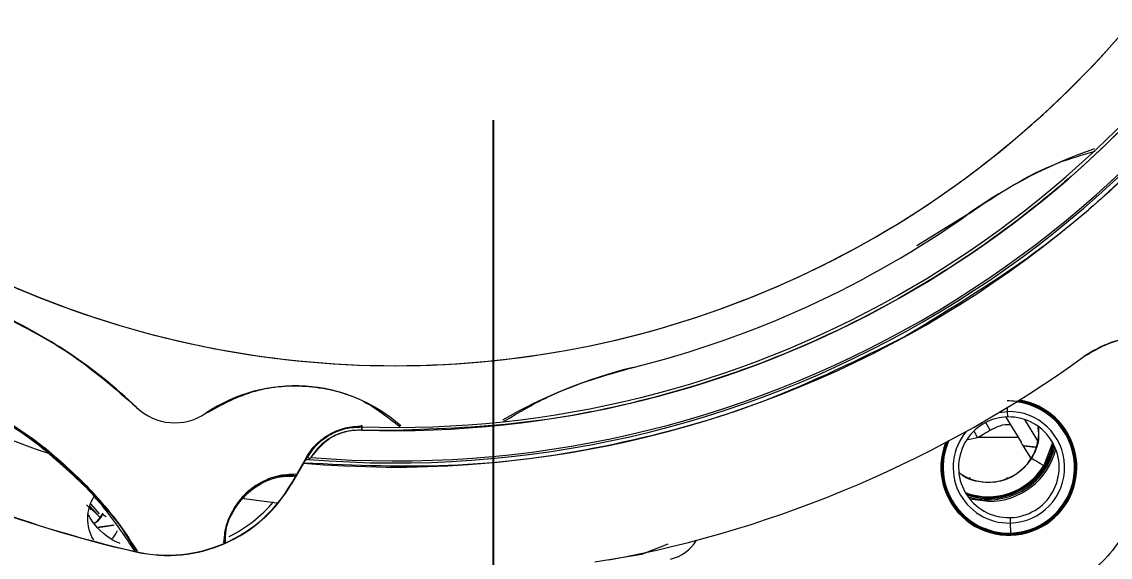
# Model space of a CAD drawing. Header units: millimetres. Extents: x 169 to 14583, y -399 to 10804.
# Drawn here: x 8133 to 8186.2, y 5314.2 to 5340.3 of the extents above; entities that cross this region are included whole.
import ezdxf

# ---------------------------------------------------------------- set-up
doc = ezdxf.new("R2010")
doc.units = ezdxf.units.MM
doc.header["$LTSCALE"] = 35
doc.layers.add('1', color=70, linetype='Continuous')
doc.styles.add('SLDTEXTSTYLE2', font='TXT', dxfattribs={"width": 0.7})
doc.dimstyles.new('SLDDIMSTYLE3', dxfattribs={"dimtxt": 105.988363, "dimasz": 26.25, "dimexe": 0, "dimexo": 0.0625, "dimgap": 26.497091, "dimtad": 1, "dimrnd": 1e-09, "dimzin": 12, "dimdsep": 46, "dimtxsty": 'SLDTEXTSTYLE2', "dimsah": 1, "dimcen": 0.09, "dimadec": 0, "dimazin": 3, "dimtfac": 1, "dimtdec": 3, "dimtofl": 0, "dimtmove": 0, "dimatfit": 3, "dimfxl": 0, "dimfrac": 2, "dimtolj": 1, "dimtzin": 12, "dimarcsym": 0})
doc.dimstyles.new('SLDDIMSTYLE5', dxfattribs={"dimtxt": 105.988363, "dimasz": 26.25, "dimexe": 0, "dimexo": 0.0625, "dimgap": 26.497091, "dimtad": 1, "dimdec": 0, "dimrnd": 1e-09, "dimzin": 12, "dimdsep": 46, "dimtxsty": 'SLDTEXTSTYLE2', "dimsah": 1, "dimcen": 0.09, "dimadec": 0, "dimazin": 3, "dimtfac": 1, "dimtdec": 3, "dimtofl": 0, "dimtmove": 0, "dimatfit": 3, "dimfxl": 0, "dimfrac": 2, "dimtolj": 1, "dimtzin": 12, "dimarcsym": 0})

# ---------------------------------------------------------------- blocks, each defined once
blk = doc.blocks.new('_D_38')
at = {"layer": '1'}
for p, q in [((8156.079, 5335.518), (8156.079, 4480.018)), ((6541.279, 5040.018), (6541.279, 4480.018)), ((7207.029, 4709.487), (7490.329, 4709.487)), ((7490.329, 4547.429), (7207.029, 4547.429)), ((6541.279, 4515.018), (8156.079, 4515.018))]:
    blk.add_line(p, q, dxfattribs=at)
for centre, start, end in [((7207.029, 4628.458), 90, 270), ((7490.329, 4628.458), 270, 90)]:
    blk.add_arc(centre, 81.029, start, end, dxfattribs=at)
for points in [[(6541.279, 4515.018), (6567.529, 4509.768), (6567.529, 4520.268)], [(8156.079, 4515.018), (8129.829, 4520.268), (8129.829, 4509.768)]]:
    blk.add_solid(points, dxfattribs=at)
at = {"layer": '1', "insert": (7207.029, 4686.095), "char_height": 92.6042, "attachment_point": 1, "style": 'SLDTEXTSTYLE2'}
blk.add_mtext('1615', dxfattribs=at)
blk = doc.blocks.new('_D_39')
at = {"layer": '1'}
for p, q in [((10336.279, 5511.018), (11734.619, 5511.018)), ((11699.619, 5511.018), (11699.619, 5088.118)), ((8051.635, 5088.118), (11734.619, 5088.118)), ((11699.619, 5088.118), (11699.619, 4698.415))]:
    blk.add_line(p, q, dxfattribs=at)
for points in [[(11699.619, 5511.018), (11694.369, 5484.768), (11704.869, 5484.768)], [(11699.619, 5088.118), (11704.869, 5114.368), (11694.369, 5114.368)]]:
    blk.add_solid(points, dxfattribs=at)
at = {"layer": '1', "insert": (11580.246, 4698.415), "char_height": 92.6042, "attachment_point": 1, "rotation": 90, "style": 'SLDTEXTSTYLE2'}
blk.add_mtext('423', dxfattribs=at)
blk = doc.blocks.new('_D_42')
at = {"layer": '1'}
for p, q in [((6541.279, 5209.24), (7741.279, 5209.24)), ((7741.279, 5209.24), (8175.501, 5209.24))]:
    blk.add_line(p, q, dxfattribs=at)
for points in [[(6541.279, 5209.24), (6567.529, 5203.99), (6567.529, 5214.49)], [(7741.279, 5209.24), (7715.029, 5214.49), (7715.029, 5203.99)]]:
    blk.add_solid(points, dxfattribs=at)
at = {"layer": '1', "insert": (7892.2, 5328.613), "char_height": 92.6042, "attachment_point": 1, "style": 'SLDTEXTSTYLE2'}
blk.add_mtext('1200', dxfattribs=at)

msp = doc.modelspace()

# ---------------------------------------------------------------- linework, layer by layer
at = {"color": 7, "linetype": 'Continuous', "lineweight": 18}
for p, q in [((8179.341, 5330.961), (8176.781, 5329.375)), ((8180.806, 5321.239), (8181.214, 5321.279)), ((8181.214, 5321.279), (8181.21, 5321.483)), ((8181.221, 5321.014), (8181.214, 5321.279)), ((8180.371, 5320.372), (8180.161, 5320.737)), ((8181.138, 5321.011), (8181.877, 5319.776)), ((8182.044, 5320.893), (8182.684, 5319.846)), ((8149.657, 5320.559), (8149.646, 5320.622)), ((8149.646, 5320.622), (8149.657, 5320.559)), ((8149.651, 5320.375), (8149.656, 5320.529)), ((8149.656, 5320.529), (8149.651, 5320.375)), ((8151.279, 5320.349), (8149.651, 5320.375)), ((8179.753, 5320.018), (8179.598, 5320.293)), ((8179.272, 5319.921), (8179.753, 5320.018)), ((8181.733, 5320.018), (8179.753, 5320.018)), ((8182.352, 5319.015), (8182.001, 5319.588)), ((8182.572, 5319.521), (8182.001, 5319.588)), ((8146.212, 5317.762), (8146.962, 5319.061)), ((8146.961, 5319.06), (8146.212, 5317.762)), ((8146.803, 5318.761), (8146.223, 5317.756)), ((8146.988, 5319.046), (8146.9, 5318.895)), ((8146.9, 5318.895), (8146.987, 5319.045)), ((8146.987, 5319.045), (8146.961, 5319.06)), ((8146.987, 5319.045), (8147.101, 5318.979)), ((8147.101, 5318.979), (8146.987, 5319.045)), ((8147.101, 5318.979), (8147.062, 5318.94)), ((8147.101, 5318.979), (8147.062, 5318.94)), ((8147.101, 5318.979), (8147.158, 5319.033)), ((8179.41, 5318.018), (8179.336, 5318.018)), ((8181.221, 5318.018), (8181.16, 5318.018)), ((8136.093, 5317.765), (8136.062, 5317.734)), ((8146.171, 5317.786), (8146.212, 5317.762)), ((8146.223, 5317.756), (8146.212, 5317.762)), ((8143.77, 5317.042), (8145.505, 5316.827)), ((8180.279, 5316.883), (8179.37, 5317.007)), ((8136.197, 5316.721), (8136.436, 5316.485)), ((8136.85, 5316.112), (8136.339, 5316.621)), ((8136.358, 5316.657), (8136.757, 5316.239)), ((8136.41, 5316.762), (8136.813, 5316.277)), ((8136.997, 5316.311), (8136.969, 5316.262)), ((8136.997, 5316.311), (8136.969, 5316.262)), ((8136.978, 5316.25), (8136.969, 5316.262)), ((8136.978, 5316.25), (8137.012, 5316.309)), ((8137.166, 5316.141), (8136.978, 5316.25)), ((8181.337, 5316.099), (8181.343, 5315.833)), ((8136.773, 5315.622), (8137.502, 5315.722)), ((8137.549, 5315.729), (8136.81, 5315.628)), ((8181.343, 5315.833), (8181.354, 5315.345)), ((8183.112, 5315.786), (8183.087, 5315.825)), ((8181.355, 5315.307), (8181.356, 5315.281)), ((8138.617, 5314.427), (8138.619, 5314.439)), ((8138.629, 5314.479), (8138.619, 5314.439)), ((8163.326, 5314.294), (8161.043, 5313.93)), ((8163.326, 5314.294), (8163.315, 5314.345)), ((8164.611, 5314.798), (8163.326, 5314.294))]:
    msp.add_line(p, q, dxfattribs=at)
at = {"color": 7, "linetype": 'Continuous', "lineweight": 18, "flags": 128}
for points in [[(8131.292, 5320.353), (8133.691, 5319.462), (8134.394, 5319.226)], [(8183.409, 5319.783), (8183.387, 5319.664), (8182.987, 5318.639)], [(8180.279, 5317.038), (8179.223, 5317.214), (8179.217, 5317.217)]]:
    msp.add_lwpolyline(points, dxfattribs=at)
at = {"color": 7, "linetype": 'Continuous', "lineweight": 18}
for centre, radius, start, end in [((8151.279, 5370.518), 51.95, 265.0578, 334.8441), ((8151.279, 5370.518), 51.75, 265.3258, 334.487), ((8151.279, 5370.518), 51.65, 265.4237, 334.3377), ((8151.279, 5370.518), 50.169, 268.1409, 330.6032), ((8151.279, 5370.518), 50.015, 268.1403, 330.6037), ((8151.279, 5370.518), 47, 233.6479, 327.0018), ((8151.279, 5370.518), 47, 233.6479, 326.7864), ((8193.517, 5310.979), 24.5, 109.1924, 125.3528), ((8193.517, 5310.979), 24.5, 109.1925, 125.3528), ((8151.279, 5370.518), 62.948, 217.03358, 262.60161), ((8151.279, 5370.518), 57.503, 222.72071, 257.27929), ((8151.279, 5370.518), 57.49, 222.72071, 257.27929), ((8151.279, 5370.518), 48.5, 283.8825, 305.3528), ((8151.279, 5370.518), 48.5, 283.8825, 305.3528), ((8121.724, 5303.768), 24.5, 46.292, 66.1174), ((8121.724, 5303.768), 24.5, 46.292, 66.1174), ((8151.279, 5370.518), 57.448, 280.48191, 305.86792), ((8168.794, 5299.65), 24.5, 103.8825, 120.0428), ((8168.794, 5299.65), 24.5, 103.8825, 120.0428), ((8146.398, 5314.731), 7.8, 48.6106, 124.0529), ((8146.398, 5314.731), 7.8, 48.6106, 124.0529), ((8181.279, 5318.556), 3.212, 271.3521, 83.5419), ((8181.279, 5318.556), 3.276, 303.5, 82.1589), ((8181.279, 5318.556), 3.322, 303.5, 81.2204), ((8140.518, 5323.43), 2.7, 226.292, 304.0529), ((8140.518, 5323.43), 2.7, 226.292, 304.0529), ((8181.279, 5318.556), 2.724, 271.3521, 91.3521), ((8181.279, 5318.556), 2.459, 91.3521, 210), ((8181.279, 5318.556), 2.459, 30, 91.3521), ((8154.377, 5320.377), 4.724, 177.7831, 178.1468), ((8181.279, 5318.556), 2.724, 140.004, 271.3521), ((8180.279, 5320.288), 2.459, 234.001, 5.999), ((8181.279, 5318.556), 3.322, 158.7796, 303.5), ((8181.279, 5318.556), 3.276, 157.8411, 271.3521), ((8181.279, 5318.556), 3.212, 156.4581, 271.3521), ((8180.279, 5320.288), 3.206, 249.9563, 350.0437), ((8180.279, 5320.288), 3.255, 251.0573, 348.9427), ((8180.279, 5320.288), 3.25, 270, 349.0612), ((8181.279, 5318.556), 2.458, 271.3521, 30), ((8194.401, 5424.884), 105.99, 263.26696, 263.62013), ((8180.279, 5320.288), 3.322, 252.5748, 347.4252), ((8180.279, 5320.288), 3.405, 270, 345.4779), ((8146.372, 5317.983), 1.229, 59.9295, 61.3315), ((8151.279, 5370.518), 51.75, 265.2456, 265.3258), ((8180.279, 5320.288), 3.171, 249.1636, 328.6479), ((8140.159, 5321.257), 7.003, 257.2793, 330), ((8140.159, 5321.257), 6.99, 257.2793, 330), ((8146.398, 5314.731), 3.5, 110.4031, 177.6721), ((8138.279, 5316.048), 2.031, 147.7961, 210.866), ((8181.279, 5318.556), 2.458, 210, 271.3521), ((8140.159, 5321.257), 6.788, 296.4213, 319.7954), ((8136.469, 5315.953), 1.333, 318.6953, 338.9334), ((8181.279, 5318.556), 3.276, 271.3521, 303.5), ((8164.279, 5316.048), 2.031, 283.4233, 328.6556)]:
    msp.add_arc(centre, radius, start, end, dxfattribs=at)
for centre, major_axis, ratio, start_param, end_param in [((8147.166, 5320.719), (9.57, -0.79), 0.18555, 4.709208, 4.716754), ((8149.604, 5316.645), (3.499, 0.115), 0.956238, 2.313284, 2.336016)]:
    msp.add_ellipse(centre, major_axis=major_axis, ratio=ratio, start_param=start_param, end_param=end_param, dxfattribs=at)
for points, knots in [([(8198.301, 5348.435), (8197.035, 5346.026), (8194.486, 5341.179), (8189.253, 5334.79), (8183.195, 5329.178), (8178.512, 5326.338), (8176.185, 5324.927)], [0, 0, 0, 0, 0.248435, 0.5, 0.751565, 1, 1, 1, 1]), ([(8179.341, 5330.961), (8180.74, 5331.893), (8182.67, 5333.179), (8184.881, 5333.822), (8185.489, 5333.999)], [0, 0, 0, 0, 0.7250155, 1, 1, 1, 1]), ([(8184.939, 5323.964), (8185.426, 5324.248), (8186.402, 5324.817), (8188.121, 5324.996), (8189.783, 5324.633), (8190.835, 5323.987), (8191.304, 5323.543), (8191.366, 5323.483)], [0, 0, 0, 0, 0.240742, 0.481485, 0.722198, 0.962908, 1, 1, 1, 1]), ([(8176.185, 5324.927), (8173.918, 5323.81), (8169.361, 5321.562), (8161.983, 5319.516), (8154.404, 5318.423), (8149.328, 5318.649), (8146.803, 5318.761)], [0, 0, 0, 0, 0.248653, 0.5, 0.751347, 1, 1, 1, 1]), ([(8191.366, 5323.483), (8190.847, 5323.888), (8189.807, 5324.697), (8187.956, 5325.004), (8186.27, 5324.755), (8185.382, 5324.228), (8184.939, 5323.964)], [0, 0, 0, 0, 0.279792, 0.55945, 0.779699, 1, 1, 1, 1]), ([(8156.58, 5320.79), (8157.344, 5321.243), (8159.327, 5322.417), (8161.549, 5323.047), (8162.915, 5323.434)], [0, 0, 0, 0, 0.3855346, 1, 1, 1, 1]), ([(8142.03, 5321.193), (8142.814, 5321.618), (8144.383, 5322.466), (8147.088, 5322.633), (8149.61, 5322.04), (8150.914, 5321.017), (8151.517, 5320.544)], [0, 0, 0, 0, 0.259012, 0.518023, 0.777035, 1, 1, 1, 1]), ([(8138.558, 5314.472), (8138.081, 5315.186), (8137.037, 5316.749), (8134.979, 5318.805), (8132.55, 5320.68), (8130.723, 5321.587), (8129.809, 5322.04)], [0, 0, 0, 0, 0.219288, 0.479526, 0.739764, 1, 1, 1, 1]), ([(8138.602, 5314.45), (8138.482, 5314.673), (8137.777, 5315.975), (8135.924, 5317.995), (8133.131, 5320.417), (8130.932, 5321.528), (8129.833, 5322.084)], [0, 0, 0, 0, 0.064332, 0.376205, 0.688077, 1, 1, 1, 1]), ([(8136.029, 5317.711), (8135.168, 5318.521), (8133.445, 5320.142), (8131.358, 5321.257), (8130.314, 5321.814)], [0, 0, 0, 0, 0.499562, 1, 1, 1, 1]), ([(8130.327, 5321.842), (8131.375, 5321.285), (8133.468, 5320.173), (8135.195, 5318.549), (8136.057, 5317.739)], [0, 0, 0, 0, 0.5008564, 1, 1, 1, 1]), ([(8130.345, 5321.882), (8131.518, 5321.25), (8133.614, 5320.123), (8135.336, 5318.485), (8136.093, 5317.765)], [0, 0, 0, 0, 0.560119, 1, 1, 1, 1]), ([(8180.371, 5320.372), (8180.689, 5320.535), (8181.015, 5320.702), (8181.353, 5320.64), (8181.361, 5320.638)], [0, 0, 0, 0, 0.974106, 1, 1, 1, 1]), ([(8146.962, 5319.061), (8147.033, 5319.174), (8147.176, 5319.401), (8147.418, 5319.671), (8147.716, 5319.939), (8148.165, 5320.246), (8148.708, 5320.46), (8149.206, 5320.547), (8149.463, 5320.562), (8149.6, 5320.561), (8149.64, 5320.56), (8149.652, 5320.56), (8149.655, 5320.559), (8149.657, 5320.559)], [0, 0, 0, 0, 0.123024, 0.248887, 0.335341, 0.494322, 0.750562, 0.869113, 0.96201, 0.989107, 0.996565, 0.998784, 1, 1, 1, 1]), ([(8146.962, 5319.061), (8147.116, 5319.285), (8147.424, 5319.73), (8148.088, 5320.206), (8148.843, 5320.52), (8149.385, 5320.546), (8149.657, 5320.559)], [0, 0, 0, 0, 0.2510336, 0.4997028, 0.7485002, 1, 1, 1, 1]), ([(8146.988, 5319.046), (8147.141, 5319.268), (8147.445, 5319.709), (8148.103, 5320.18), (8148.851, 5320.491), (8149.386, 5320.516), (8149.656, 5320.529)], [0, 0, 0, 0, 0.251051, 0.499707, 0.748489, 1, 1, 1, 1]), ([(8149.656, 5320.529), (8149.388, 5320.517), (8148.852, 5320.493), (8148.104, 5320.181), (8147.444, 5319.711), (8147.14, 5319.268), (8146.988, 5319.046)], [0, 0, 0, 0, 0.250051, 0.499579, 0.749289, 1, 1, 1, 1]), ([(8149.651, 5320.375), (8149.403, 5320.365), (8148.907, 5320.344), (8148.212, 5320.062), (8147.594, 5319.636), (8147.303, 5319.234), (8147.158, 5319.033)], [0, 0, 0, 0, 0.249941, 0.499942, 0.74994, 1, 1, 1, 1]), ([(8149.651, 5320.375), (8149.375, 5320.36), (8148.821, 5320.329), (8147.892, 5319.925), (8147.436, 5319.371), (8147.158, 5319.033)], [0, 0, 0, 0, 0.280495, 0.561372, 1, 1, 1, 1]), ([(8179.753, 5320.018), (8179.868, 5320.084), (8180.075, 5320.201), (8180.281, 5320.32), (8180.371, 5320.372)], [0, 0, 0, 0, 0.56, 1, 1, 1, 1]), ([(8182.702, 5320.504), (8182.725, 5320.303), (8182.786, 5319.776), (8182.544, 5319.296), (8182.395, 5318.999)], [0, 0, 0, 0, 0.382049, 1, 1, 1, 1]), ([(8178.464, 5316.931), (8178.342, 5317.185), (8178.097, 5317.692), (8178, 5318.536), (8178.067, 5319.282), (8178.256, 5319.699), (8178.33, 5319.861)], [0, 0, 0, 0, 0.275415, 0.55083, 0.826245, 1, 1, 1, 1]), ([(8181.975, 5319.625), (8181.956, 5319.653), (8181.922, 5319.703), (8181.891, 5319.754), (8181.877, 5319.776)], [0, 0, 0, 0, 0.560406, 1, 1, 1, 1]), ([(8182.001, 5319.588), (8181.996, 5319.595), (8181.987, 5319.607), (8181.979, 5319.62), (8181.975, 5319.625)], [0, 0, 0, 0, 0.560459, 1, 1, 1, 1]), ([(8146.803, 5318.761), (8146.818, 5318.785), (8146.847, 5318.833), (8146.88, 5318.875), (8146.898, 5318.893), (8146.9, 5318.895)], [0, 0, 0, 0, 0.470387, 0.939907, 1, 1, 1, 1]), ([(8146.803, 5318.761), (8146.819, 5318.787), (8146.849, 5318.838), (8146.883, 5318.876), (8146.9, 5318.895)], [0, 0, 0, 0, 0.4972863, 1, 1, 1, 1]), ([(8146.9, 5318.895), (8146.92, 5318.912), (8146.954, 5318.941), (8146.979, 5318.945), (8146.989, 5318.946)], [0, 0, 0, 0, 0.5736597, 1, 1, 1, 1]), ([(8146.989, 5318.946), (8146.979, 5318.945), (8146.954, 5318.942), (8146.92, 5318.912), (8146.9, 5318.895)], [0, 0, 0, 0, 0.423995, 1, 1, 1, 1]), ([(8182.395, 5318.999), (8182.195, 5318.742), (8181.794, 5318.227), (8180.871, 5317.816), (8179.902, 5317.791), (8179.17, 5317.988), (8178.89, 5318.26), (8178.843, 5318.307)], [0, 0, 0, 0, 0.237766, 0.475531, 0.713297, 0.951063, 1, 1, 1, 1]), ([(8182.395, 5318.999), (8182.481, 5318.947), (8182.653, 5318.842), (8182.835, 5318.731), (8182.958, 5318.656), (8182.977, 5318.644), (8182.987, 5318.639)], [0, 0, 0, 0, 0.249999, 0.500002, 0.75, 1, 1, 1, 1]), ([(8146.436, 5318.214), (8146.137, 5318.202), (8145.495, 5318.176), (8144.579, 5317.775), (8143.771, 5317.125), (8143.207, 5316.263), (8142.919, 5315.477), (8142.932, 5315.003), (8142.936, 5314.872)], [0, 0, 0, 0, 0.165865, 0.35614, 0.546415, 0.73669, 0.926965, 1, 1, 1, 1]), ([(8142.982, 5314.9), (8142.974, 5314.967), (8142.916, 5315.481), (8143.319, 5316.434), (8144.167, 5317.479), (8145.292, 5318.112), (8146.077, 5318.127), (8146.41, 5318.133)], [0, 0, 0, 0, 0.038612, 0.296125, 0.553638, 0.811148, 1, 1, 1, 1]), ([(8144.936, 5317.866), (8145.25, 5317.993), (8145.728, 5318.186), (8146.237, 5318.162), (8146.411, 5318.154)], [0, 0, 0, 0, 0.6588829, 1, 1, 1, 1]), ([(8136.062, 5317.734), (8136.881, 5316.87), (8137.842, 5315.856), (8138.499, 5314.636), (8138.595, 5314.457)], [0, 0, 0, 0, 0.85322, 1, 1, 1, 1]), ([(8136.093, 5317.765), (8136.687, 5317.12), (8137.639, 5316.084), (8138.395, 5314.9), (8138.679, 5314.454)], [0, 0, 0, 0, 0.623336, 1, 1, 1, 1]), ([(8142.997, 5314.889), (8142.995, 5315.087), (8142.988, 5315.697), (8143.411, 5316.565), (8144.089, 5317.385), (8144.653, 5317.706), (8144.936, 5317.866)], [0, 0, 0, 0, 0.157491, 0.484727, 0.742364, 1, 1, 1, 1]), ([(8187.72, 5317.684), (8187.62, 5317.199), (8187.419, 5316.23), (8186.707, 5314.912), (8185.751, 5313.772), (8184.559, 5312.875), (8183.186, 5312.29), (8181.721, 5312.033), (8180.223, 5312.076), (8179.283, 5312.387), (8178.814, 5312.542)], [0, 0, 0, 0, 0.124926, 0.250041, 0.375152, 0.500005, 0.624845, 0.749947, 0.875068, 1, 1, 1, 1]), ([(8137.851, 5314.835), (8137.808, 5314.852), (8137.262, 5315.06), (8136.687, 5315.562), (8136.357, 5316.131), (8136.297, 5316.235)], [0, 0, 0, 0, 0.064717, 0.829766, 1, 1, 1, 1]), ([(8136.587, 5315.834), (8136.602, 5315.843), (8136.769, 5315.939), (8136.874, 5316.109), (8136.969, 5316.262)], [0, 0, 0, 0, 0.092588, 1, 1, 1, 1]), ([(8136.627, 5315.848), (8136.644, 5315.859), (8136.798, 5315.952), (8136.893, 5316.11), (8136.978, 5316.25)], [0, 0, 0, 0, 0.114983, 1, 1, 1, 1]), ([(8136.978, 5316.25), (8136.888, 5316.102), (8136.792, 5315.944), (8136.638, 5315.853), (8136.628, 5315.847)], [0, 0, 0, 0, 0.934668, 1, 1, 1, 1])]:
    msp.add_open_spline(points, degree=3, knots=knots, dxfattribs=at)
for points in [[(8194.988, 5345.893), (8193.829, 5344.008), (8191.511, 5340.238), (8187.128, 5335.227), (8182.173, 5330.801), (8176.665, 5327.078), (8170.717, 5324.106), (8164.429, 5321.962), (8157.912, 5320.603), (8153.49, 5320.433), (8151.279, 5320.349)], [(8131.643, 5326.17), (8132.913, 5325.54), (8135.453, 5324.281), (8137.586, 5322.413), (8138.653, 5321.479)], [(8184.093, 5320.181), (8183.929, 5320.421), (8183.6, 5320.902), (8182.887, 5321.42), (8182.074, 5321.759), (8181.493, 5321.79), (8181.202, 5321.805)], [(8181.355, 5315.307), (8181.635, 5315.335), (8182.195, 5315.39), (8182.972, 5315.742), (8183.637, 5316.266), (8184.144, 5316.947), (8184.461, 5317.734), (8184.563, 5318.574), (8184.459, 5319.421), (8184.215, 5319.928), (8184.093, 5320.181)], [(8178.464, 5316.931), (8178.629, 5316.691), (8178.958, 5316.211), (8179.67, 5315.693), (8180.483, 5315.354), (8181.065, 5315.323), (8181.355, 5315.307)]]:
    msp.add_open_spline(points, degree=3, dxfattribs=at)

# ---------------------------------------------------------------- dimensions: what is measured, and where the dimension line sits
at = {"layer": '1'}
for base, p1, p2, angle, dimstyle, picture, middle in [((11699.619, 5088.118), (10301.279, 5511.018), (8016.635, 5088.118), 90, 'SLDDIMSTYLE5', '_D_39', (11699.619, 4804.652)), ((7741.279, 5209.24), (6541.279, 5075.018), (7741.279, 5194.018), 0, 'SLDDIMSTYLE3', '_D_42', (8033.851, 5209.24))]:
    dim = msp.add_linear_dim(base=base, p1=p1, p2=p2, angle=angle, dimstyle=dimstyle, dxfattribs=at)
    dim.commit()
    dim.dimension.update_dxf_attribs({"geometry": picture, "text_midpoint": middle, "dimtype": 160})
dim = msp.add_linear_dim(base=(8156.079, 4515.018), p1=(6541.279, 5075.018), p2=(8156.079, 5370.518), dimstyle='SLDDIMSTYLE5', dxfattribs=at)
dim.commit()
dim.dimension.update_dxf_attribs({"geometry": '_D_38', "text_midpoint": (7348.679, 4515.018), "dimtype": 160})

doc.saveas('drawing.dxf')
